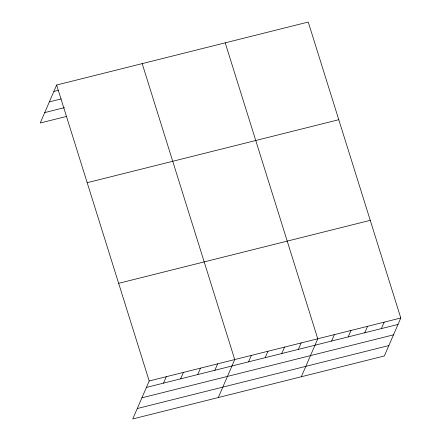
<?xml version="1.0" encoding="UTF-8"?>
<svg xmlns="http://www.w3.org/2000/svg" width="441" height="441" viewBox="0 0 441 441"><rect width="100%" height="100%" fill="white"/><g stroke="black" fill="none" stroke-linecap="round" stroke-linejoin="round"><path stroke-width="0.66" d="M56.646 85.03L149.196 380.98L132.763 418.95L384.354 355.97L400.786 317.994L308.237 22.05L56.646 85.03L40.214 123.006L66.536 116.413M163.517 383.13L166.301 376.697M180.628 378.847L183.412 372.413M197.733 374.563L200.517 368.13M214.844 370.28L217.628 363.847M218.306 397.534L234.733 359.564L142.189 63.62M248.559 361.841L251.342 355.407M265.162 357.684L267.946 351.251M281.766 353.528L284.55 347.095M298.37 349.371L301.153 342.938M301.33 376.752L317.763 338.782L225.213 42.832M331.582 341.058L334.366 334.625M348.186 336.902L350.97 330.463M364.79 332.746L367.573 326.307M381.399 328.589L384.183 322.151M53.863 91.469L58.466 90.317M49.359 101.877L61.2 98.911M44.717 112.598L64.458 107.654M87.186 182.695L338.776 119.709M118.651 283.315L370.247 220.335M149.196 380.98L400.786 317.994M146.412 387.413L398.002 324.433M141.908 397.821L393.499 334.835M137.267 408.542L388.857 345.562"/></g></svg>
